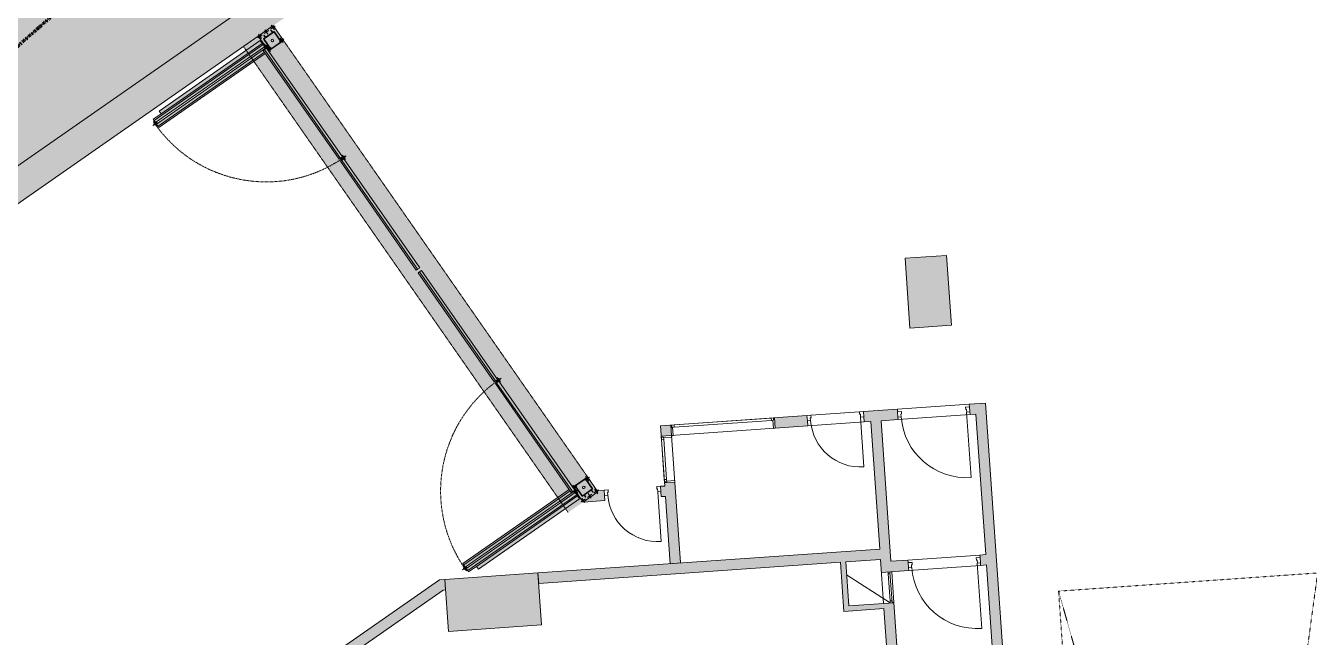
# Model space of a CAD drawing. Header units: millimetres. Extents: x 833941507 to 1669051331, y 817666127 to 1636299673.
# Drawn here: x 834433263 to 834457978, y 818107323 to 818119099 of the extents above; entities that cross this region are included whole.
import ezdxf

# ---------------------------------------------------------------- set-up
doc = ezdxf.new("R2010")
doc.units = ezdxf.units.MM
doc.header["$LTSCALE"] = 3
for name, pattern in [('3A35X-MAGP-P-MP-B02B$0$Dash', [6, 3, -3]), ('3A35X-MAGP-P-MP-B02B$0$Double dash', [24.5, 10, -3, 2, -3, 2, -4.5]), ('3A35X-MAGP-P-MP-B02B$0$Hidden', [2.25, 1, -1.25]), ('3A35X-MAGP-P-MP-B02B$0$Overhead', [1.8, 1.2, -0.6])]:
    doc.linetypes.add(name, pattern=pattern)
for name, color, linetype, lineweight in [('3A35X-MAGP-P-MP-B02B$0$A-010-M_LINE', 252, 'Continuous', 5), ('3A35X-MAGP-P-MP-B02B$0$A-200-M_WALL_EXT', 252, 'Continuous', 9), ('3A35X-MAGP-P-MP-B02B$0$A-200-M_WALL_INT', 252, 'Continuous', 9), ('3A35X-MAGP-P-MP-B02B$0$A-200-M_WALL_PAT', 252, 'Continuous', 9), ('3A35X-MAGP-P-MP-B02B$0$A-230-M_FLOOR', 252, 'Continuous', 18), ('3A35X-MAGP-P-MP-B02B$0$A-314-M_WINDO_GLASS', 252, 'Continuous', 9), ('3A35X-MAGP-P-MP-B02B$0$A-314-M_WINDOW', 252, 'Continuous', 5), ('3A35X-MAGP-P-MP-B02B$0$A-314-M_WINDOW_FRM', 252, 'Continuous', 9), ('3A35X-MAGP-P-MP-B02B$0$A-325-M_DOOR', 252, 'Continuous', 5), ('3A35X-MAGP-P-MP-B02B$0$C-910-M_SITE_BOUND', 252, '3A35X-MAGP-P-MP-B02B$0$Double dash', 70), ('3A35X-MAGP-P-MP-B02B$0$S-280-M_COLUMN', 252, 'Continuous', 9), ('3A35X-MAGP-P-MP-B02B$0$Z-060-M_DETAIL', 252, 'Continuous', 5), ('3A35X-MAGP-P-MP-B02B$0$Z-060-M_MH_LINE', 252, '3A35X-MAGP-P-MP-B02B$0$Hidden', 5), ('UAJ-23FLOR-h', 251, 'Continuous', 9)]:
    doc.layers.add(name, color=color, linetype=linetype, lineweight=lineweight)
doc.layers.add('UAJ-00XREF', color=7, linetype='Continuous')

# ---------------------------------------------------------------- blocks, each defined once
blk = doc.blocks.new('GBP-LTC-LB01')
at = {"layer": 'UAJ-23FLOR-h'}
h = blk.add_hatch(dxfattribs=at)
h.set_pattern_fill('EARTH,_O', color=256, scale=180, angle=45)
h.set_pattern_definition([(48.9989, (834576001.8, 818046085.3), (-112.727, 1612.5107), [1143, -1143]), (48.9989, (834575678.3, 818046366.6), (-112.727, 1612.5107), [1143, -1143]), (48.9989, (834575354.8, 818046647.8), (-112.727, 1612.5107), [1143, -1143]), (138.9989, (834575340.7, 818046849.3), (-1612.5107, -112.727), [1143, -1143]), (138.9989, (834575621.9, 818047172.8), (-1612.5107, -112.727), [1143, -1143]), (138.9989, (834575903.1, 818047496.3), (-1612.5107, -112.727), [1143, -1143])])
h.paths.add_polyline_path([(834572173, 818200349), (834310584, 818182062), (834331502, 817882832), (834364940, 817885169), (834473096, 818011284), (834480534, 818020120), (834485095, 818025710), (834491376, 818033619), (834497063, 818041013), (834493146, 818043679), (834512789, 818074029), (834518712, 818083675), (834526231, 818096325), (834534646, 818111073), (834545956, 818131981), (834557205, 818154199), (834564040, 818168497), (834570941, 818183576), (834578368, 818200696)])
h.paths.add_polyline_path([(834382131, 817956470), (834418269, 817958996), (834422062, 817963856), (834428403, 817964299), (834467239, 818010696), (834466445, 818021739), (834476098, 818035709), (834485267, 818048983), (834487015, 818051460), (834497268, 818067303), (834492893, 818129890), (834448057, 818126756), (834416897, 818105052), (834382061, 818080789), (834386167, 818022059), (834377588, 818021459)], flags=16)
edge = h.paths.add_edge_path(flags=16)
edge.add_line((834540292, 818142076), (834533466, 818141614))
edge.add_line((834533466, 818141614), (834523258, 818143863))
edge.add_line((834523258, 818143863), (834525897, 818155839))
edge.add_arc((834558382, 818267025), 115835, 237.2184, 253.71313, ccw=False)
edge.add_line((834495665, 818169638), (834498268, 818132357))
edge.add_line((834498268, 818132357), (834496346, 818130135))
edge.add_line((834496346, 818130135), (834492880, 818129893))
edge.add_line((834492880, 818129893), (834494230, 818110588))
edge.add_line((834494230, 818110588), (834496326, 818110708))
edge.add_line((834496326, 818110708), (834498420, 818080754))
edge.add_line((834498420, 818080754), (834498046, 818080727))
edge.add_line((834498046, 818080727), (834498255, 818077746))
edge.add_line((834498255, 818077746), (834503061, 818078082))
edge.add_line((834503061, 818078082), (834504980, 818081212))
edge.add_line((834504980, 818081212), (834509429, 818088471))
edge.add_line((834509429, 818088471), (834515217, 818097914))
edge.add_line((834515217, 818097914), (834526067, 818116416))
edge.add_line((834526067, 818116416), (834532489, 818127889))
edge.add_line((834532489, 818127889), (834534831, 818132146))
edge.add_line((834534831, 818132146), (834540292, 818142076))
h = blk.add_hatch(dxfattribs=at)
h.set_pattern_fill('EARTH,_O', color=256, scale=180, angle=45)
h.set_pattern_definition([(45.0000001, (-1082349.7, 54794.9), (-3e-06, 1616.4461018), [1143, -1143]), (45.0000001, (-1082652.8, 55098), (-3e-06, 1616.4461018), [1143, -1143]), (45.0000001, (-1082955.9, 55401.1), (-3e-06, 1616.4461018), [1143, -1143]), (135.0000001, (-1082955.9, 55603.1), (-1616.4461018, -3e-06), [1143, -1143]), (135.0000001, (-1082652.8, 55906.2), (-1616.4461018, -3e-06), [1143, -1143]), (135.0000001, (-1082349.7, 56209.3), (-1616.4461018, -3e-06), [1143, -1143])])
h.paths.add_polyline_path([(834669469, 818015499), (834651081, 818014214), (834651091, 818014066), (834669480, 818015352)], flags=16)
edge = h.paths.add_edge_path()
edge.add_arc((834611764, 818123015), 22001, 94.0007, 118.6887)
edge.add_line((834601202, 818142316), (834593918, 818141228))
edge.add_arc((834611768, 818123014), 25503, 93.9972, 134.4213, ccw=False)
edge.add_line((834609991, 818148455), (834618164, 818149026))
edge.add_line((834618164, 818149026), (834618408, 818145535))
edge.add_line((834618408, 818145535), (834616365, 818145392))
edge.add_line((834616365, 818145392), (834616609, 818141901))
edge.add_line((834616609, 818141901), (834611622, 818141552))
edge.add_line((834611622, 818141552), (834611378, 818145043))
edge.add_line((834611378, 818145043), (834610229, 818144963))
h.paths.add_polyline_path([(834673233, 818197366), (834607546, 818192774), (834599172, 818174435), (834588349, 818152375), (834578622, 818133891), (834568418, 818115665), (834556457, 818095618), (834546606, 818080042), (834532219, 818058624), (834523692, 818046596), (834515684, 818035708), (834508244, 818025930), (834500656, 818016266), (834489787, 818002934), (834483448, 817995421), (834478638, 817989842), (834458454, 817967379), (834441506, 817949096), (834383076, 817886437), (834482027, 817893355), (834551919, 817920009), (834634905, 817930637), (834634023, 817939309), (834633770, 817941796), (834633578, 817943687), (834508697, 817930984), (834507053, 817930191), (834506409, 817939427), (834507657, 817945567), (834503417, 818006767), (834503064, 818011763), (834514053, 818025792), (834520785, 818034889), (834526319, 818042437), (834532382, 818050706), (834536346, 818056473), (834542258, 818065226), (834550406, 818077287), (834561579, 818095002), (834574523, 818117080), (834587769, 818140310), (834609774, 818143595), (834610002, 818140336), (834634253, 818142031), (834636807, 818105492), (834642791, 818105914), (834646279, 818056033), (834640293, 818055614), (834643382, 818011425), (834641138, 818011268), (834645776, 817944928), (834639048, 817944244), (834640362, 817931328), (834651070, 817932707), (834650588, 817936476), (834685106, 817940897), (834685588, 817937128), (834691374, 817937869)])
blk = doc.blocks.new('3A35X-MAGP-P-MP-B02B')
at = {"layer": '3A35X-MAGP-P-MP-B02B$0$A-200-M_WALL_PAT'}
h = blk.add_hatch(color=256, dxfattribs=at)
h.paths.add_polyline_path([(67826, 195270), (78806, 201831), (78641, 202431), (67826, 195969), (67826, 195274)], flags=0)
h.paths.add_polyline_path([(48946, 183989), (67826, 195270), (67826, 195969), (48638, 184504), (48814, 184208)], flags=0)
h = blk.add_hatch(color=256, dxfattribs=at)
h.paths.add_polyline_path([(77750, 187042), (77854, 187042), (77854, 187242), (77226, 187241), (77226, 187042)], flags=0)
h.paths.add_polyline_path([(81044, 187042), (81100, 187042), (81100, 187242), (80987, 187241), (80987, 187042)], flags=0)
h.paths.add_polyline_path([(79464, 187042), (79599, 187042), (79599, 187242), (78942, 187241), (78942, 187042), (79446, 187042)], flags=0)
h.paths.add_polyline_path([(75226, 187042), (75226, 187242), (75026, 187242), (75026, 187042)], flags=0)
for points in [[(81100, 180756), (81300, 180756), (81300, 187242), (81100, 187241), (81100, 181036)], [(75026, 184582), (75226, 184582), (75226, 186142), (75026, 186142), (75026, 184837)], [(70675, 184381), (70675, 184581), (70573, 184581), (70239, 184381), (70654, 184381)], [(73400, 184381), (79070, 184381), (79070, 184581), (72475, 184581), (72475, 184381), (72768, 184381)], [(78300, 183531), (78400, 183533), (78400, 184381), (78300, 184381), (78300, 184348)], [(78300, 183431), (79070, 183431), (79070, 183531), (78300, 183531)]]:
    blk.add_hatch(color=256, dxfattribs=at).paths.add_polyline_path(points, flags=0)
h = blk.add_hatch(color=256, dxfattribs=at)
h.paths.add_polyline_path([(79070, 182256), (79270, 182256), (79270, 183531), (79070, 183531), (79070, 182456)], flags=0)
h.paths.add_polyline_path([(79270, 184131), (79270, 187042), (79070, 187042), (79070, 184131), (79150, 184131)], flags=0)
h = blk.add_hatch(color=256, dxfattribs=at)
h.paths.add_polyline_path([(74947, 185881), (75026, 185881), (75026, 186081), (74947, 186081), (74947, 185895)], flags=0)
h.paths.add_polyline_path([(73446, 185881), (73859, 185881), (73859, 186081), (73724, 186081), (73736, 186061), (73446, 185888)], flags=0)
h = blk.add_hatch(color=256, dxfattribs=at)
h.paths.add_polyline_path([(53799, 174325), (53827, 174342), (54006, 174656), (54353, 174656), (55026, 175059), (54924, 175230), (53696, 174497)], flags=0)
h.paths.add_polyline_path([(55713, 175469), (56644, 176025), (56542, 176197), (55610, 175641), (55668, 175544)], flags=0)
h.paths.add_polyline_path([(58126, 176911), (62807, 179708), (62704, 179879), (58023, 177082), (58093, 176966)], flags=0)
h.paths.add_polyline_path([(64352, 180631), (66700, 182034), (66598, 182206), (64249, 180802), (64320, 180685)], flags=0)
h.paths.add_polyline_path([(68182, 182919), (70628, 184381), (70239, 184381), (68079, 183091), (68149, 182974)], flags=0)
h = blk.add_hatch(color=256, dxfattribs=at)
h.paths.add_polyline_path([(79270, 184131), (79599, 184131), (79599, 184331), (79270, 184331), (79270, 184181)], flags=0)
h.paths.add_polyline_path([(80987, 184131), (81100, 184131), (81100, 184331), (80987, 184331), (80987, 184181)], flags=0)
at = {"layer": '3A35X-MAGP-P-MP-B02B$0$S-280-M_COLUMN', "lineweight": 5}
for points in [[(80174, 188781), (80750, 188781), (80750, 190131), (79950, 190131), (79950, 188781)], [(72216, 183581), (72475, 183581), (72475, 184581), (70675, 184581), (70675, 183581), (71214, 183581)]]:
    blk.add_hatch(color=256, dxfattribs=at).paths.add_polyline_path(points, flags=0)
at = {"layer": '3A35X-MAGP-P-MP-B02B$0$Z-060-M_DETAIL'}
h = blk.add_hatch(color=256, dxfattribs=at)
h.paths.add_polyline_path([(73137, 185703), (73436, 185881), (73314, 186080), (73306, 186083), (73299, 186091), (73295, 186102), (73295, 186116), (73291, 186123), (73275, 186113), (73280, 186105), (72997, 185937), (73015, 185906), (73298, 186075), (73372, 185951), (73089, 185782), (73132, 185710)], flags=0)
h.paths.add_polyline_path([(72956, 186005), (73186, 186143), (71912, 188275), (71937, 188291), (71932, 188299), (71973, 188321), (71979, 188320), (73256, 186182), (73555, 186363), (68306, 195149), (68005, 194970), (69281, 192835), (69281, 192823), (69242, 192800), (69235, 192808), (69212, 192794), (67938, 194926), (67708, 194789), (72955, 186007)], flags=0)
h.paths.add_polyline_path([(71889, 188314), (70578, 190508), (70647, 190549), (71958, 188355), (71958, 188343), (71919, 188320), (71914, 188329), (71899, 188320)], flags=0)
h.paths.add_polyline_path([(71984, 188322), (71972, 188325), (71964, 188333), (71961, 188344), (71965, 188356), (71974, 188364), (71984, 188367), (71995, 188364), (72004, 188354), (72006, 188344), (72003, 188333), (71994, 188324), (71988, 188322)], flags=0)
h.paths.add_polyline_path([(71984, 188330), (71991, 188332), (71997, 188338), (71998, 188344), (71995, 188352), (71990, 188357), (71984, 188358), (71976, 188355), (71971, 188350), (71970, 188344), (71973, 188336), (71978, 188331), (71980, 188331)], flags=0)
h.paths.add_polyline_path([(70546, 190561), (69235, 192755), (69260, 192771), (69255, 192779), (69296, 192801), (69304, 192797), (69470, 192518), (70615, 190602), (70572, 190577)], flags=0)
h.paths.add_polyline_path([(69307, 192802), (69295, 192806), (69288, 192813), (69284, 192824), (69288, 192837), (69295, 192844), (69306, 192847), (69318, 192844), (69326, 192837), (69329, 192825), (69326, 192813), (69319, 192806), (69311, 192803)], flags=0)
h.paths.add_polyline_path([(69307, 192811), (69314, 192813), (69320, 192820), (69320, 192827), (69317, 192834), (69312, 192838), (69304, 192838), (69299, 192837), (69294, 192830), (69293, 192822), (69296, 192816), (69302, 192812), (69304, 192811)], flags=0)
h.paths.add_polyline_path([(67667, 194858), (67949, 195027), (67954, 195019), (67970, 195029), (67961, 195040), (67953, 195042), (67944, 195052), (67942, 195062), (67942, 195075), (67826, 195270), (67527, 195091), (67574, 195012), (67857, 195181), (67931, 195057), (67649, 194888)], flags=0)
h = blk.add_hatch(color=256, dxfattribs=at)
h.paths.add_polyline_path([(68258, 195125), (68250, 195127), (68258, 195128)], flags=0)
h.paths.add_polyline_path([(68255, 195119), (68250, 195126), (68258, 195125), (68257, 195122)], flags=0)
h.paths.add_polyline_path([(68005, 194970), (68055, 195001), (68057, 195003), (68054, 195008), (68249, 195123), (68252, 195122), (68255, 195119), (68259, 195121), (68306, 195149), (68126, 195450), (67826, 195270), (67945, 195073), (67955, 195082), (67964, 195084), (67977, 195081), (67985, 195072), (67987, 195062), (67983, 195050), (67975, 195042), (67964, 195037), (68002, 194974)], flags=0)
h.paths.add_polyline_path([(68014, 194991), (68005, 194995), (68001, 195005), (68005, 195012), (68007, 195015), (68014, 195017), (68023, 195013), (68026, 195003), (68023, 194995), (68020, 194993)], flags=0)
h.paths.add_polyline_path([(68052, 195000), (68050, 195001), (68053, 195005), (68053, 195000)], flags=0)
h.paths.add_polyline_path([(68049, 195000), (68048, 195003), (68050, 195003), (68049, 195001)], flags=0)
h.paths.add_polyline_path([(68046, 195001), (68044, 195003), (68047, 195003)], flags=0)
h.paths.add_polyline_path([(68042, 195005), (67926, 195199), (67934, 195202), (68047, 195009), (68044, 195007)], flags=0)
h.paths.add_polyline_path([(68044, 195003), (68044, 195006), (68046, 195005), (68044, 195003)], flags=0)
h.paths.add_polyline_path([(67964, 195048), (67973, 195051), (67977, 195056), (67978, 195062), (67975, 195071), (67970, 195074), (67964, 195076), (67957, 195074), (67952, 195068), (67951, 195060), (67959, 195049), (67961, 195048)], flags=0)
h.paths.add_polyline_path([(68256, 195134), (68250, 195130), (68135, 195324), (68141, 195327), (68251, 195142)], flags=0)
h.paths.add_polyline_path([(68258, 195131), (68253, 195131), (68257, 195133)], flags=0)
h.paths.add_polyline_path([(68250, 195128), (68258, 195129), (68257, 195128)], flags=0)
h.paths.add_polyline_path([(68098, 195142), (68085, 195142), (68074, 195149), (68069, 195154), (68067, 195170), (68070, 195179), (68074, 195184), (68085, 195191), (68098, 195191), (68109, 195184), (68113, 195179), (68116, 195167), (68113, 195154), (68109, 195149), (68102, 195145)], flags=0)
h.paths.add_polyline_path([(68268, 195145), (68259, 195154), (68259, 195161), (68268, 195170), (68275, 195170), (68284, 195161), (68284, 195154), (68275, 195145)], flags=0)
h.paths.add_polyline_path([(67925, 195202), (67926, 195208), (67930, 195205), (67926, 195203)], flags=0)
h.paths.add_polyline_path([(67926, 195199), (67926, 195203), (67930, 195202)], flags=0)
h.paths.add_polyline_path([(67932, 195207), (67925, 195209), (67928, 195210), (67932, 195207)], flags=0)
h.paths.add_polyline_path([(67933, 195208), (67926, 195212), (67928, 195214), (67932, 195208)], flags=0)
h.paths.add_polyline_path([(67933, 195208), (67928, 195214), (67931, 195214), (67933, 195209)], flags=0)
h.paths.add_polyline_path([(68124, 195332), (68127, 195332), (68127, 195328)], flags=0)
h.paths.add_polyline_path([(67934, 195209), (67931, 195217), (67959, 195234), (67934, 195277), (67940, 195280), (67966, 195237), (68102, 195318), (68076, 195361), (68083, 195365), (68108, 195323), (68124, 195332), (68128, 195325), (67943, 195214)], flags=0)
h.paths.add_polyline_path([(67863, 195249), (67856, 195249), (67849, 195256), (67847, 195258), (67849, 195268), (67856, 195274), (67863, 195274), (67871, 195267), (67872, 195265), (67871, 195255)], flags=0)
h.paths.add_polyline_path([(68130, 195334), (68128, 195330), (68129, 195333)], flags=0)
h.paths.add_polyline_path([(68133, 195333), (68131, 195327), (68132, 195333)], flags=0)
h.paths.add_polyline_path([(68139, 195330), (68132, 195327), (68133, 195333), (68136, 195332)], flags=0)
h.paths.add_polyline_path([(68133, 195324), (68139, 195330), (68139, 195327), (68134, 195325)], flags=0)
h.paths.add_polyline_path([(67989, 195325), (67979, 195329), (67976, 195338), (67979, 195347), (67982, 195350), (67989, 195351), (67998, 195347), (68002, 195338), (67998, 195330), (67995, 195327)], flags=0)
h.paths.add_polyline_path([(68121, 195403), (68114, 195403), (68106, 195410), (68105, 195412), (68106, 195422), (68114, 195428), (68121, 195428), (68129, 195421), (68130, 195419), (68129, 195409)], flags=0)
h = blk.add_hatch(color=256, dxfattribs=at)
h.paths.add_polyline_path([(68014, 194991), (68020, 194993), (68025, 194997), (68027, 195004), (68020, 195015), (68014, 195017), (68005, 195012), (68002, 195010), (68001, 195003), (68007, 194993)], flags=0)
h.paths.add_polyline_path([(68046, 195001), (68050, 195008), (68044, 195003)], flags=0)
h.paths.add_polyline_path([(68049, 195000), (68048, 195003), (68046, 195001)], flags=0)
h.paths.add_polyline_path([(68052, 195000), (68055, 195000), (68051, 195005), (68051, 195000), (68052, 195000)], flags=0)
h.paths.add_polyline_path([(68255, 195119), (68257, 195125), (68250, 195126), (68252, 195123)], flags=0)
h.paths.add_polyline_path([(68252, 195117), (68255, 195119), (68251, 195119), (68252, 195117)], flags=0)
h.paths.add_polyline_path([(68055, 195000), (68061, 195003), (68251, 195119), (68248, 195124), (68055, 195008), (68055, 195003)], flags=0)
h.paths.add_polyline_path([(68042, 195005), (68049, 195010), (67931, 195203), (67926, 195199), (68036, 195015)], flags=0)
h.paths.add_polyline_path([(68044, 195003), (68044, 195006), (68042, 195005), (68044, 195003)], flags=0)
h.paths.add_polyline_path([(67964, 195039), (67976, 195042), (67984, 195051), (67987, 195062), (67983, 195074), (67975, 195082), (67964, 195084), (67952, 195081), (67945, 195073), (67942, 195062), (67945, 195051), (67955, 195042), (67963, 195039)], flags=0)
h.paths.add_polyline_path([(67964, 195048), (67957, 195050), (67952, 195055), (67950, 195062), (67952, 195069), (67957, 195074), (67964, 195076), (67971, 195074), (67977, 195069), (67978, 195062), (67975, 195053), (67970, 195049), (67968, 195048)], flags=0)
h.paths.add_polyline_path([(68258, 195131), (68256, 195134), (68250, 195129), (68257, 195131)], flags=0)
h.paths.add_polyline_path([(68258, 195128), (68257, 195130), (68250, 195128), (68258, 195128)], flags=0)
h.paths.add_polyline_path([(68258, 195125), (68257, 195127), (68255, 195125), (68257, 195125)], flags=0)
h.paths.add_polyline_path([(67925, 195209), (67926, 195203), (67931, 195206), (67926, 195208)], flags=0)
h.paths.add_polyline_path([(67926, 195211), (67926, 195208), (67930, 195209), (67926, 195211)], flags=0)
h.paths.add_polyline_path([(67928, 195214), (67926, 195211), (67930, 195211)], flags=0)
h.paths.add_polyline_path([(67930, 195216), (67928, 195214), (67931, 195214)], flags=0)
h.paths.add_polyline_path([(68124, 195332), (67931, 195214), (67934, 195209), (68128, 195326), (68127, 195327)], flags=0)
h.paths.add_polyline_path([(68127, 195333), (68124, 195332), (68129, 195327)], flags=0)
h.paths.add_polyline_path([(68130, 195334), (68127, 195333), (68130, 195327)], flags=0)
h.paths.add_polyline_path([(68133, 195333), (68130, 195333), (68132, 195327)], flags=0)
h.paths.add_polyline_path([(68139, 195330), (68133, 195333), (68135, 195327), (68136, 195328)], flags=0)
h.paths.add_polyline_path([(68141, 195328), (68139, 195330), (68139, 195327), (68139, 195327)], flags=0)
h.paths.add_polyline_path([(68250, 195130), (68256, 195134), (68139, 195327), (68134, 195324), (68248, 195132)], flags=0)
h.paths.add_polyline_path([(68085, 195142), (68098, 195142), (68109, 195149), (68113, 195154), (68115, 195170), (68113, 195179), (68109, 195184), (68098, 195191), (68085, 195191), (68074, 195184), (68070, 195179), (68066, 195167), (68070, 195154), (68074, 195149), (68080, 195145)], flags=0)
h.paths.add_polyline_path([(68268, 195145), (68275, 195145), (68284, 195154), (68284, 195161), (68275, 195170), (68268, 195170), (68259, 195161), (68259, 195154)], flags=0)
h.paths.add_polyline_path([(67926, 195199), (67931, 195204), (67925, 195202)], flags=0)
h.paths.add_polyline_path([(67863, 195249), (67871, 195255), (67871, 195268), (67869, 195271), (67863, 195274), (67856, 195274), (67849, 195268), (67847, 195258), (67851, 195252), (67856, 195249)], flags=0)
h.paths.add_polyline_path([(67989, 195325), (67995, 195327), (68000, 195332), (68002, 195338), (67995, 195350), (67989, 195351), (67979, 195347), (67977, 195345), (67976, 195338), (67982, 195327)], flags=0)
h.paths.add_polyline_path([(68121, 195403), (68129, 195409), (68128, 195422), (68127, 195424), (68121, 195428), (68114, 195428), (68106, 195422), (68105, 195412), (68108, 195406), (68114, 195403)], flags=0)
h = blk.add_hatch(color=256, dxfattribs=at)
h.paths.add_polyline_path([(67959, 195233), (67966, 195237), (67940, 195280), (67934, 195275), (67959, 195234)], flags=0)
h.paths.add_polyline_path([(68102, 195318), (68108, 195323), (68083, 195365), (68076, 195361), (68097, 195325)], flags=0)
for points in [[(65712, 193789), (67906, 195100), (67890, 195125), (65696, 193815), (65711, 193790)], [(65737, 193746), (67931, 195057), (67906, 195100), (65712, 193789), (65737, 193746)], [(65781, 193673), (67922, 194952), (67901, 194988), (67954, 195019), (67949, 195027), (65755, 193716), (65766, 193698)], [(65855, 193909), (67890, 195126), (67857, 195181), (65822, 193964), (65854, 193909)], [(69212, 192794), (69237, 192810), (67926, 195002), (67901, 194988), (69203, 192809)], [(69238, 192809), (69281, 192835), (67970, 195029), (67927, 195003), (69237, 192810)], [(65796, 193647), (67938, 194926), (67922, 194952), (65781, 193672), (65784, 193667)], [(65734, 193744), (65737, 193746), (65710, 193789), (65703, 193784), (65727, 193746), (65733, 193744)], [(65773, 193667), (65781, 193673), (65755, 193716), (65751, 193713), (65750, 193706), (65770, 193672)], [(69242, 192800), (69281, 192824), (69283, 192831), (69281, 192835), (69238, 192808)], [(69260, 192770), (69304, 192797), (69302, 192800), (69291, 192800), (69255, 192779), (69260, 192771)], [(70572, 190577), (70615, 190602), (69304, 192796), (69261, 192770), (69954, 191611)], [(70546, 190561), (70572, 190577), (69260, 192770), (69235, 192755), (70537, 190577)], [(71889, 188314), (71914, 188331), (70604, 190523), (70578, 190508), (71885, 188320)], [(71915, 188329), (71958, 188355), (70647, 190549), (70604, 190523), (71914, 188331)], [(71919, 188320), (71958, 188344), (71960, 188352), (71958, 188355), (71915, 188328)], [(73223, 186082), (73248, 186097), (71937, 188290), (71912, 188275), (73214, 186097)], [(71937, 188290), (71980, 188317), (71978, 188320), (71968, 188321), (71932, 188299), (71937, 188291)], [(73248, 186097), (73292, 186123), (71980, 188316), (71938, 188290), (73227, 186133)], [(71060, 184837), (73201, 186117), (73186, 186143), (71045, 184863), (71060, 184838)], [(71086, 184794), (73280, 186105), (73275, 186113), (73223, 186082), (73201, 186117), (71060, 184837), (71086, 184794)], [(71130, 184721), (73324, 186032), (73298, 186075), (71104, 184764), (71115, 184746)], [(71145, 184696), (73339, 186007), (73324, 186032), (71130, 184721), (71133, 184715)], [(71336, 184735), (73372, 185951), (73339, 186007), (71303, 184790)], [(71083, 184792), (71086, 184794), (71059, 184837), (71051, 184833), (71076, 184794), (71081, 184792)], [(71121, 184715), (71130, 184721), (71103, 184764), (71100, 184761), (71098, 184754), (71118, 184721)]]:
    blk.add_hatch(color=256, dxfattribs=at).paths.add_polyline_path(points, flags=0)
h = blk.add_hatch(color=256, dxfattribs=at)
h.paths.add_polyline_path([(65727, 193697), (65738, 193700), (65747, 193709), (65749, 193719), (65746, 193731), (65738, 193739), (65727, 193742), (65715, 193738), (65707, 193729), (65704, 193719), (65707, 193708), (65717, 193699), (65723, 193697)], flags=0)
h.paths.add_polyline_path([(65727, 193705), (65720, 193707), (65715, 193712), (65713, 193719), (65715, 193726), (65721, 193732), (65727, 193733), (65734, 193731), (65739, 193725), (65741, 193719), (65738, 193711), (65733, 193707), (65731, 193706)], flags=0)
h = blk.add_hatch(color=256, dxfattribs=at)
h.paths.add_polyline_path([(69307, 192802), (69319, 192806), (69327, 192814), (69329, 192825), (69325, 192837), (69317, 192845), (69306, 192847), (69294, 192843), (69287, 192835), (69284, 192824), (69288, 192813), (69296, 192805), (69307, 192802)], flags=0)
h.paths.add_polyline_path([(69307, 192811), (69300, 192812), (69295, 192817), (69293, 192824), (69295, 192832), (69299, 192837), (69306, 192839), (69314, 192837), (69319, 192831), (69321, 192825), (69319, 192817), (69313, 192812), (69311, 192811)], flags=0)
h = blk.add_hatch(color=256, dxfattribs=at)
h.paths.add_polyline_path([(71984, 188322), (71995, 188325), (72004, 188334), (72006, 188344), (72003, 188356), (71995, 188364), (71984, 188367), (71972, 188363), (71964, 188354), (71961, 188344), (71964, 188333), (71974, 188324), (71981, 188322)], flags=0)
h.paths.add_polyline_path([(71984, 188330), (71977, 188332), (71972, 188337), (71970, 188344), (71972, 188351), (71978, 188357), (71984, 188358), (71991, 188356), (71997, 188350), (71998, 188344), (71995, 188336), (71990, 188331), (71988, 188331)], flags=0)
h = blk.add_hatch(color=256, dxfattribs=at)
h.paths.add_polyline_path([(73303, 186203), (73307, 186201), (73303, 186202)], flags=0)
h.paths.add_polyline_path([(73304, 186206), (73311, 186204), (73304, 186205)], flags=0)
h.paths.add_polyline_path([(73307, 186211), (73311, 186205), (73304, 186206), (73305, 186209)], flags=0)
h.paths.add_polyline_path([(73436, 185881), (73736, 186061), (73556, 186361), (73506, 186329), (73506, 186326), (73507, 186322), (73312, 186208), (73309, 186209), (73307, 186211), (73303, 186210), (73256, 186182), (73299, 186113), (73308, 186122), (73318, 186125), (73330, 186121), (73338, 186112), (73340, 186102), (73337, 186091), (73328, 186082), (73318, 186078), (73433, 185886)], flags=0)
h.paths.add_polyline_path([(73448, 185903), (73441, 185903), (73433, 185910), (73432, 185912), (73433, 185922), (73441, 185928), (73448, 185928), (73455, 185921), (73457, 185919), (73454, 185908)], flags=0)
h.paths.add_polyline_path([(73492, 185973), (73466, 186016), (73437, 185999), (73435, 186006), (73628, 186120), (73631, 186115), (73616, 186105), (73641, 186062), (73635, 186058), (73609, 186101), (73473, 186020), (73499, 185977)], flags=0)
h.paths.add_polyline_path([(73573, 185979), (73564, 185983), (73560, 185992), (73564, 186001), (73566, 186004), (73573, 186005), (73582, 186002), (73586, 185992), (73582, 185984), (73579, 185981)], flags=0)
h.paths.add_polyline_path([(73435, 185998), (73435, 186002), (73437, 185999)], flags=0)
h.paths.add_polyline_path([(73431, 185997), (73433, 186000), (73433, 185997), (73432, 185997)], flags=0)
h.paths.add_polyline_path([(73431, 185997), (73429, 185999), (73430, 186005), (73431, 185997)], flags=0)
h.paths.add_polyline_path([(73428, 185997), (73423, 186001), (73429, 186005), (73428, 185999)], flags=0)
h.paths.add_polyline_path([(73421, 186003), (73305, 186197), (73312, 186201), (73426, 186006), (73423, 186004)], flags=0)
h.paths.add_polyline_path([(73423, 186001), (73423, 186004), (73425, 186003)], flags=0)
h.paths.add_polyline_path([(73698, 186057), (73690, 186064), (73689, 186066), (73690, 186076), (73698, 186082), (73706, 186081), (73713, 186075), (73714, 186073), (73713, 186063), (73705, 186057)], flags=0)
h.paths.add_polyline_path([(73318, 186088), (73325, 186090), (73331, 186096), (73332, 186102), (73329, 186110), (73324, 186115), (73318, 186116), (73311, 186114), (73305, 186107), (73304, 186100), (73312, 186090), (73314, 186089)], flags=0)
h.paths.add_polyline_path([(73637, 186128), (73632, 186128), (73636, 186131)], flags=0)
h.paths.add_polyline_path([(73637, 186122), (73632, 186126), (73637, 186128), (73637, 186125)], flags=0)
h.paths.add_polyline_path([(73636, 186119), (73633, 186123), (73637, 186122)], flags=0)
h.paths.add_polyline_path([(73634, 186117), (73634, 186120), (73636, 186119)], flags=0)
h.paths.add_polyline_path([(73631, 186115), (73631, 186119), (73634, 186117)], flags=0)
h.paths.add_polyline_path([(73512, 186331), (73508, 186325), (73508, 186331), (73510, 186331)], flags=0)
h.paths.add_polyline_path([(73515, 186330), (73511, 186327), (73513, 186330)], flags=0)
h.paths.add_polyline_path([(73518, 186328), (73514, 186328), (73515, 186330)], flags=0)
h.paths.add_polyline_path([(73520, 186325), (73515, 186325), (73518, 186328)], flags=0)
h.paths.add_polyline_path([(73629, 186127), (73514, 186322), (73521, 186324), (73636, 186131), (73629, 186127)], flags=0)
h.paths.add_polyline_path([(73464, 186140), (73453, 186146), (73449, 186152), (73445, 186164), (73449, 186177), (73454, 186183), (73464, 186188), (73477, 186188), (73488, 186182), (73492, 186177), (73495, 186164), (73492, 186152), (73488, 186146), (73477, 186140)], flags=0)
h.paths.add_polyline_path([(73290, 186160), (73281, 186164), (73277, 186173), (73281, 186182), (73284, 186184), (73292, 186186), (73299, 186182), (73303, 186173), (73299, 186164), (73297, 186162), (73292, 186160)], flags=0)
h.paths.add_polyline_path([(73305, 186197), (73305, 186200), (73309, 186200)], flags=0)
h.paths.add_polyline_path([(73551, 186314), (73544, 186314), (73535, 186325), (73535, 186330), (73544, 186339), (73551, 186339), (73560, 186330), (73560, 186324), (73558, 186321)], flags=0)
h = blk.add_hatch(color=256, dxfattribs=at)
h.paths.add_polyline_path([(73448, 185903), (73455, 185909), (73455, 185922), (73453, 185925), (73446, 185928), (73441, 185928), (73433, 185922), (73432, 185912), (73435, 185906), (73441, 185903), (73446, 185903)], flags=0)
h.paths.add_polyline_path([(73573, 185979), (73579, 185981), (73584, 185986), (73586, 185992), (73579, 186004), (73573, 186005), (73564, 186001), (73562, 185999), (73560, 185992), (73566, 185981)], flags=0)
h.paths.add_polyline_path([(73431, 185997), (73435, 185998), (73431, 186005), (73431, 185997)], flags=0)
h.paths.add_polyline_path([(73428, 185997), (73429, 186006), (73423, 186001), (73425, 185999)], flags=0)
h.paths.add_polyline_path([(73431, 185997), (73429, 186001), (73429, 185997), (73431, 185997)], flags=0)
h.paths.add_polyline_path([(73435, 185998), (73437, 185999), (73433, 186003)], flags=0)
h.paths.add_polyline_path([(73437, 185999), (73630, 186117), (73627, 186122), (73434, 186005), (73435, 186004)], flags=0)
h.paths.add_polyline_path([(73303, 186203), (73311, 186204), (73304, 186206)], flags=0)
h.paths.add_polyline_path([(73304, 186200), (73311, 186203), (73303, 186203)], flags=0)
h.paths.add_polyline_path([(73305, 186197), (73311, 186202), (73304, 186200)], flags=0)
h.paths.add_polyline_path([(73421, 186003), (73428, 186007), (73311, 186201), (73305, 186197), (73419, 186006)], flags=0)
h.paths.add_polyline_path([(73423, 186001), (73423, 186004), (73421, 186003)], flags=0)
h.paths.add_polyline_path([(73698, 186057), (73705, 186057), (73713, 186063), (73712, 186076), (73711, 186079), (73705, 186082), (73697, 186081), (73690, 186076), (73689, 186066), (73692, 186060)], flags=0)
h.paths.add_polyline_path([(73318, 186080), (73329, 186083), (73338, 186092), (73340, 186102), (73337, 186113), (73329, 186122), (73318, 186125), (73306, 186121), (73299, 186113), (73295, 186102), (73299, 186091), (73308, 186082), (73317, 186080)], flags=0)
h.paths.add_polyline_path([(73318, 186088), (73310, 186090), (73306, 186095), (73304, 186102), (73307, 186110), (73312, 186115), (73318, 186116), (73325, 186114), (73330, 186109), (73332, 186102), (73329, 186094), (73324, 186090), (73322, 186089)], flags=0)
h.paths.add_polyline_path([(73634, 186117), (73636, 186119), (73631, 186120)], flags=0)
h.paths.add_polyline_path([(73631, 186115), (73634, 186117), (73631, 186117)], flags=0)
h.paths.add_polyline_path([(73636, 186119), (73636, 186122), (73631, 186122)], flags=0)
h.paths.add_polyline_path([(73637, 186128), (73636, 186131), (73631, 186127), (73636, 186128)], flags=0)
h.paths.add_polyline_path([(73637, 186122), (73636, 186128), (73632, 186124), (73636, 186123)], flags=0)
h.paths.add_polyline_path([(73506, 186331), (73503, 186329), (73508, 186324), (73506, 186330)], flags=0)
h.paths.add_polyline_path([(73512, 186331), (73506, 186330), (73509, 186324), (73512, 186330)], flags=0)
h.paths.add_polyline_path([(73515, 186330), (73512, 186330), (73512, 186326)], flags=0)
h.paths.add_polyline_path([(73518, 186328), (73515, 186330), (73515, 186326)], flags=0)
h.paths.add_polyline_path([(73520, 186325), (73518, 186328), (73518, 186324)], flags=0)
h.paths.add_polyline_path([(73629, 186127), (73636, 186131), (73518, 186324), (73513, 186321), (73628, 186128)], flags=0)
h.paths.add_polyline_path([(73464, 186140), (73477, 186140), (73488, 186146), (73492, 186152), (73495, 186164), (73492, 186177), (73488, 186182), (73477, 186188), (73464, 186188), (73453, 186182), (73449, 186177), (73446, 186161), (73449, 186152), (73454, 186145)], flags=0)
h.paths.add_polyline_path([(73290, 186160), (73299, 186164), (73302, 186166), (73303, 186173), (73297, 186184), (73290, 186186), (73281, 186182), (73279, 186179), (73277, 186173), (73284, 186162)], flags=0)
h.paths.add_polyline_path([(73312, 186205), (73307, 186211), (73305, 186206), (73311, 186205)], flags=0)
h.paths.add_polyline_path([(73312, 186206), (73313, 186207), (73507, 186324), (73503, 186329), (73307, 186211), (73312, 186206)], flags=0)
h.paths.add_polyline_path([(73551, 186314), (73560, 186324), (73560, 186330), (73551, 186339), (73544, 186339), (73535, 186330), (73535, 186324), (73544, 186314)], flags=0)
h = blk.add_hatch(color=256, dxfattribs=at)
h.paths.add_polyline_path([(73492, 185973), (73499, 185977), (73473, 186020), (73466, 186016), (73490, 185977)], flags=0)
h.paths.add_polyline_path([(73635, 186058), (73641, 186062), (73616, 186105), (73609, 186101), (73631, 186064)], flags=0)
h = blk.add_hatch(color=256, dxfattribs=at)
h.paths.add_polyline_path([(71076, 184745), (71087, 184748), (71096, 184758), (71098, 184768), (71094, 184780), (71087, 184787), (71076, 184790), (71064, 184787), (71056, 184778), (71053, 184768), (71056, 184756), (71066, 184748), (71072, 184746)], flags=0)
h.paths.add_polyline_path([(71076, 184754), (71069, 184756), (71064, 184761), (71062, 184768), (71064, 184775), (71070, 184780), (71076, 184782), (71083, 184780), (71088, 184774), (71090, 184768), (71087, 184760), (71081, 184755), (71079, 184754)], flags=0)
at = {"layer": '3A35X-MAGP-P-MP-B02B$0$A-010-M_LINE'}
for p, q in [((67905, 195289), (67815, 195235)), ((68126, 195450), (67826, 195270)), ((67826, 195270), (67944, 195071)), ((67833, 195307), (67887, 195217)), ((67940, 195280), (67933, 195276)), ((67933, 195276), (67959, 195233)), ((67934, 195209), (68128, 195325)), ((67966, 195237), (67940, 195280)), ((68034, 195365), (67944, 195312)), ((67961, 195384), (68015, 195294)), ((68102, 195318), (67966, 195237)), ((68163, 195442), (68073, 195389)), ((68083, 195365), (68076, 195361)), ((68076, 195361), (68102, 195318)), ((68108, 195323), (68083, 195365)), ((68090, 195461), (68144, 195371)), ((68102, 195318), (68108, 195323)), ((68124, 195332), (68108, 195323)), ((68306, 195149), (68126, 195450)), ((68134, 195324), (68250, 195130)), ((68256, 195134), (68141, 195328)), ((65712, 193789), (67906, 195100)), ((65737, 193746), (67931, 195057)), ((67949, 195027), (65755, 193716)), ((67857, 195181), (65822, 193964)), ((65855, 193909), (67890, 195125)), ((67890, 195125), (67857, 195181)), ((67906, 195100), (67890, 195125)), ((67927, 195003), (67901, 194988)), ((67931, 195057), (67906, 195100)), ((68010, 195089), (67920, 195035)), ((67926, 195199), (68042, 195005)), ((67970, 195029), (67927, 195003)), ((69238, 192809), (67927, 195003)), ((67959, 195233), (67930, 195216)), ((68049, 195010), (67933, 195204)), ((67937, 195107), (67991, 195017)), ((67954, 195019), (67949, 195027)), ((67951, 195061), (67957, 195050)), ((67959, 195233), (67966, 195237)), ((67963, 195039), (67970, 195029)), ((69281, 192835), (67970, 195029)), ((67987, 195049), (68040, 194959)), ((68059, 195031), (67992, 194991)), ((68005, 194970), (68058, 195001)), ((68248, 195124), (68054, 195008)), ((68058, 195001), (68252, 195117)), ((68317, 195185), (68227, 195131)), ((68244, 195203), (68298, 195113)), ((68252, 195117), (68306, 195149)), ((67922, 194952), (65781, 193673)), ((65796, 193647), (67938, 194926)), ((67901, 194988), (69212, 192794)), ((65854, 193909), (65696, 193815)), ((65696, 193815), (65711, 193790)), ((65700, 193765), (65754, 193675)), ((65711, 193790), (65703, 193784)), ((65703, 193784), (65726, 193746)), ((65737, 193746), (65711, 193790)), ((65822, 193964), (65855, 193909)), ((65681, 193692), (65772, 193746)), ((65726, 193746), (65734, 193744)), ((65734, 193744), (65737, 193746)), ((65752, 193714), (65750, 193706)), ((65750, 193706), (65773, 193667)), ((65755, 193716), (65752, 193714)), ((65781, 193672), (65755, 193716)), ((65773, 193667), (65781, 193672)), ((65781, 193672), (65796, 193647)), ((69212, 192794), (69237, 192809)), ((69281, 192835), (69237, 192809)), ((69237, 192809), (69242, 192800)), ((69242, 192800), (69281, 192823)), ((69294, 192802), (69255, 192779)), ((69255, 192779), (69260, 192770)), ((69260, 192770), (69304, 192796)), ((69261, 192797), (69352, 192851)), ((69280, 192870), (69334, 192780)), ((69283, 192831), (69281, 192835)), ((69281, 192823), (69283, 192831)), ((69302, 192800), (69294, 192802)), ((69304, 192796), (69302, 192800)), ((70615, 190602), (69304, 192796)), ((69260, 192770), (69235, 192755)), ((69235, 192755), (70546, 190561)), ((70572, 190577), (69261, 192771)), ((70546, 190561), (70572, 190577)), ((70572, 190577), (70615, 190602)), ((70604, 190523), (70578, 190508)), ((70578, 190508), (71889, 188314)), ((70647, 190549), (70604, 190523)), ((71915, 188329), (70604, 190523)), ((71958, 188355), (70647, 190549)), ((71889, 188314), (71914, 188329)), ((71958, 188355), (71914, 188329)), ((71914, 188329), (71919, 188320)), ((71919, 188320), (71958, 188343)), ((71938, 188317), (72028, 188371)), ((72011, 188299), (71957, 188389)), ((71960, 188352), (71958, 188355)), ((71958, 188343), (71960, 188352)), ((71937, 188290), (71912, 188275)), ((71912, 188275), (73223, 186082)), ((71970, 188322), (71932, 188299)), ((71932, 188299), (71937, 188290)), ((71937, 188290), (71981, 188316)), ((73248, 186097), (71938, 188291)), ((71979, 188320), (71970, 188322)), ((71981, 188316), (71979, 188320)), ((73292, 186123), (71981, 188316)), ((73556, 186361), (73503, 186329)), ((73593, 186354), (73503, 186300)), ((73575, 186281), (73521, 186371)), ((73736, 186061), (73556, 186361)), ((73186, 186143), (71045, 184863)), ((71060, 184837), (73201, 186117)), ((71086, 184794), (73280, 186105)), ((73248, 186097), (73292, 186123)), ((73309, 186213), (73256, 186182)), ((73317, 186127), (73264, 186218)), ((73336, 186200), (73269, 186160)), ((73363, 186129), (73273, 186076)), ((73280, 186105), (73275, 186113)), ((73345, 186057), (73291, 186147)), ((73291, 186123), (73298, 186112)), ((73305, 186197), (73421, 186003)), ((73503, 186329), (73309, 186213)), ((73428, 186007), (73312, 186201)), ((73313, 186207), (73507, 186322)), ((73627, 186122), (73433, 186006)), ((73513, 186321), (73629, 186127)), ((73636, 186131), (73520, 186325)), ((73616, 186105), (73609, 186101)), ((73616, 186105), (73631, 186115)), ((73641, 186062), (73616, 186105)), ((73729, 186024), (73675, 186114)), ((73298, 186075), (71104, 184764)), ((73324, 186032), (71130, 184721)), ((73339, 186007), (71303, 184791)), ((71336, 184735), (73372, 185951)), ((73223, 186082), (73248, 186097)), ((73324, 186032), (73298, 186075)), ((73304, 186101), (73310, 186090)), ((73317, 186080), (73436, 185881)), ((73339, 186007), (73324, 186032)), ((73372, 185951), (73339, 186007)), ((73490, 185943), (73399, 185889)), ((73471, 185870), (73417, 185960)), ((73436, 185881), (73736, 186061)), ((73437, 185999), (73466, 186016)), ((73473, 186020), (73466, 186016)), ((73466, 186016), (73492, 185973)), ((73473, 186020), (73609, 186101)), ((73499, 185977), (73473, 186020)), ((73492, 185973), (73499, 185977)), ((73618, 186020), (73528, 185966)), ((73600, 185947), (73546, 186037)), ((73609, 186101), (73635, 186058)), ((73635, 186058), (73641, 186062)), ((73747, 186097), (73657, 186043)), ((71030, 184741), (71120, 184794)), ((71045, 184863), (71060, 184838)), ((71103, 184722), (71049, 184812)), ((71060, 184838), (71051, 184833)), ((71051, 184833), (71074, 184794)), ((71086, 184794), (71060, 184838)), ((71074, 184794), (71083, 184792)), ((71083, 184792), (71086, 184794)), ((71100, 184762), (71098, 184754)), ((71098, 184754), (71121, 184715)), ((71104, 184764), (71100, 184762)), ((71130, 184721), (71104, 184764)), ((71121, 184715), (71130, 184721)), ((71130, 184721), (71145, 184696)), ((71145, 184696), (71303, 184790)), ((71303, 184791), (71336, 184735))]:
    blk.add_line(p, q, dxfattribs=at)
at = {"layer": '3A35X-MAGP-P-MP-B02B$0$A-010-M_LINE', "linetype": '3A35X-MAGP-P-MP-B02B$0$Overhead'}
for p, q in [((67527, 195091), (73137, 185703)), ((73556, 186361), (68306, 195149))]:
    blk.add_line(p, q, dxfattribs=at)
at = {"layer": '3A35X-MAGP-P-MP-B02B$0$A-010-M_LINE'}
for centre, radius, start, end in [((67860, 195261), 13, 0, 180), ((67860, 195261), 13, 180, 0), ((67989, 195338), 13, 0, 180), ((67989, 195338), 13, 180, 0), ((68117, 195415), 13, 0, 180), ((68117, 195415), 13, 180, 0), ((68130, 195322), 12, 30.8542, 120.8542), ((68130, 195322), 4, 30.8542, 120.8542), ((67936, 195206), 12, 120.8542, 210.8542), ((67936, 195206), 4, 120.8542, 210.8542), ((67964, 195062), 22.5, 0, 180), ((67964, 195062), 22.5, 180, 0), ((67964, 195062), 14, 0, 180), ((67964, 195062), 14, 180, 0), ((68014, 195004), 13, 0, 180), ((68014, 195004), 13, 180, 0), ((68052, 195012), 12, 210.8542, 300.8542), ((68052, 195012), 4, 210.8542, 300.8542), ((68091, 195167), 25, 0, 180), ((68091, 195167), 25, 180, 0), ((68246, 195128), 4, 300.8542, 30.8542), ((68246, 195128), 12, 300.8542, 30.8542), ((68271, 195158), 13, 0, 180), ((68271, 195158), 13, 180, 0), ((65727, 193719), 22.5, 0, 180), ((65727, 193719), 22.5, 180, 0), ((65727, 193719), 14, 0, 180), ((65727, 193719), 14, 180, 0), ((69307, 192825), 22.5, 61.718, 241.718), ((69307, 192825), 14, 61.718, 241.718), ((69307, 192825), 22.5, 241.718, 61.718), ((69307, 192825), 14, 241.718, 61.718), ((71984, 188344), 22.5, 90, 270), ((71984, 188344), 14, 90, 270), ((71984, 188344), 22.5, 270, 90), ((71984, 188344), 14, 270, 90), ((73290, 186173), 13, 0, 180), ((73290, 186173), 13, 180, 0), ((73318, 186102), 22.5, 0, 180), ((73315, 186203), 12, 120.8637, 210.8637), ((73318, 186102), 14, 0, 180), ((73315, 186203), 4, 120.8637, 210.8637), ((73470, 186164), 25, 0, 180), ((73470, 186164), 25, 180, 0), ((73509, 186319), 12, 30.8637, 120.8637), ((73509, 186319), 4, 30.8637, 120.8637), ((73548, 186327), 13, 0, 180), ((73548, 186327), 13, 180, 0), ((73625, 186125), 4, 300.8637, 30.8637), ((73625, 186125), 12, 300.8637, 30.8637), ((73318, 186102), 22.5, 180, 0), ((73318, 186102), 14, 180, 0), ((73431, 186009), 12, 210.8637, 300.8637), ((73431, 186009), 4, 210.8637, 300.8637), ((73444, 185915), 13, 0, 180), ((73444, 185915), 13, 180, 0), ((73573, 185992), 13, 0, 180), ((73573, 185992), 13, 180, 0), ((73702, 186069), 13, 0, 180), ((73702, 186069), 13, 180, 0), ((71076, 184768), 22.5, 0, 180), ((71076, 184768), 22.5, 180, 0), ((71076, 184768), 14, 0, 180), ((71076, 184768), 14, 180, 0)]:
    blk.add_arc(centre, radius, start, end, dxfattribs=at)
at = {"layer": '3A35X-MAGP-P-MP-B02B$0$A-010-M_LINE', "linetype": '3A35X-MAGP-P-MP-B02B$0$Dash'}
for centre, radius, start, end in [((67965, 195062), 2610, 210.9606, 300.859), ((73318, 186102), 2609, 120.754, 210.859)]:
    blk.add_arc(centre, radius, start, end, dxfattribs=at)
at = {"layer": '3A35X-MAGP-P-MP-B02B$0$A-200-M_WALL_EXT', "lineweight": 13}
for p, q in [((78641, 202431), (48638, 184504)), ((48946, 183989), (67826, 195270))]:
    blk.add_line(p, q, dxfattribs=at)
at = {"layer": '3A35X-MAGP-P-MP-B02B$0$A-200-M_WALL_INT'}
for p, q in [((75026, 187242), (77854, 187242)), ((75026, 186081), (75026, 187242)), ((75226, 187042), (75226, 187242)), ((77226, 187242), (77226, 187042)), ((77854, 187042), (77854, 187142)), ((79599, 187242), (78942, 187242)), ((78942, 187142), (78942, 187042)), ((79599, 187192), (79599, 187242)), ((79599, 187042), (79599, 187092)), ((80987, 187242), (80987, 187192)), ((81300, 187242), (80987, 187242)), ((80987, 187092), (80987, 187042)), ((81300, 180756), (81300, 187242)), ((77854, 187042), (75026, 187042)), ((75226, 184582), (75226, 187042)), ((78942, 187042), (79070, 187042)), ((79070, 187042), (79070, 184581)), ((79270, 187042), (79599, 187042)), ((79270, 184331), (79270, 187042)), ((80987, 187042), (81100, 187042)), ((81100, 187042), (81100, 184331)), ((75226, 186142), (75026, 186142)), ((73446, 185888), (73446, 185881)), ((73446, 185881), (73859, 185881)), ((73859, 186081), (73724, 186081)), ((73859, 185881), (73859, 185981)), ((75026, 186081), (74947, 186081)), ((74947, 185981), (74947, 185881)), ((74947, 185881), (75026, 185881)), ((75026, 185881), (75026, 184582)), ((70573, 184581), (68079, 183091)), ((68182, 182919), (70628, 184381)), ((70675, 184581), (70573, 184581)), ((70628, 184381), (70675, 184381)), ((70675, 184381), (70675, 184581)), ((79070, 184581), (72475, 184581)), ((72475, 184581), (72475, 184381)), ((72475, 184381), (78300, 184381)), ((75026, 184582), (75226, 184582)), ((78300, 184381), (78300, 183431)), ((78400, 184381), (79070, 184381)), ((78400, 183531), (78400, 184381)), ((79070, 183531), (79070, 184381)), ((79070, 184131), (79599, 184131)), ((79599, 184331), (79270, 184331)), ((79270, 184131), (79270, 184126)), ((79599, 184281), (79599, 184331)), ((79599, 184131), (79599, 184181)), ((81100, 184331), (80987, 184331)), ((80987, 184331), (80987, 184281)), ((80987, 184181), (80987, 184131)), ((80987, 184131), (81100, 184131)), ((81100, 184131), (81100, 180756)), ((78300, 183431), (79070, 183431)), ((79270, 183531), (78400, 183531)), ((79070, 183431), (79070, 182456)), ((79270, 182256), (79270, 183536))]:
    blk.add_line(p, q, dxfattribs=at)
at = {"layer": '3A35X-MAGP-P-MP-B02B$0$A-230-M_FLOOR'}
for p, q in [((77929, 187242), (78867, 187242)), ((79599, 187242), (80987, 187242)), ((78942, 187042), (77854, 187042)), ((80987, 187042), (79599, 187042)), ((79599, 184331), (80987, 184331)), ((80987, 184131), (79599, 184131))]:
    blk.add_line(p, q, dxfattribs=at)
at = {"layer": '3A35X-MAGP-P-MP-B02B$0$A-314-M_WINDO_GLASS'}
for p, q in [((77163, 187242), (75289, 187242)), ((77163, 187198), (75289, 187198)), ((75026, 186979), (75026, 186205)), ((75070, 186979), (75070, 186205))]:
    blk.add_line(p, q, dxfattribs=at)
at = {"layer": '3A35X-MAGP-P-MP-B02B$0$A-314-M_WINDOW', "lineweight": 18}
for p, q in [((79200, 184091), (79200, 184131)), ((79235, 184131), (79235, 184091)), ((79235, 184126), (79270, 184126)), ((79235, 183536), (79235, 184126)), ((79270, 184126), (79270, 183536)), ((79235, 184091), (79200, 184091)), ((79200, 183571), (79235, 183571)), ((79200, 183531), (79200, 183571)), ((79235, 183571), (79235, 183531)), ((79270, 183536), (79235, 183536))]:
    blk.add_line(p, q, dxfattribs=at)
at = {"layer": '3A35X-MAGP-P-MP-B02B$0$A-314-M_WINDOW'}
blk.add_line((79200, 184091), (79200, 183571), dxfattribs=at)
at = {"layer": '3A35X-MAGP-P-MP-B02B$0$A-314-M_WINDOW_FRM'}
for p, q in [((75227, 187242), (75245, 187242)), ((75245, 187242), (75289, 187242)), ((75245, 187242), (75245, 187198)), ((75289, 187198), (75245, 187198)), ((75258, 187198), (75258, 187042)), ((75289, 187242), (75289, 187198)), ((77163, 187242), (77163, 187198)), ((77207, 187242), (77163, 187242)), ((77207, 187198), (77163, 187198)), ((77194, 187198), (77194, 187042)), ((77207, 187242), (77207, 187198)), ((77226, 187242), (77207, 187242)), ((75026, 187042), (75026, 187023)), ((75026, 187023), (75070, 187023)), ((75026, 187023), (75026, 186979)), ((75026, 186979), (75070, 186979)), ((75070, 187023), (75070, 186979)), ((75070, 187010), (75226, 187010)), ((75226, 187042), (75226, 187010)), ((75226, 187042), (75258, 187042)), ((77226, 187042), (77194, 187042)), ((75026, 186205), (75070, 186205)), ((75026, 186161), (75026, 186205)), ((75026, 186161), (75070, 186161)), ((75026, 186143), (75026, 186161)), ((75070, 186205), (75070, 186161)), ((75070, 186174), (75226, 186174)), ((75226, 186142), (75226, 186174))]:
    blk.add_line(p, q, dxfattribs=at)
at = {"layer": '3A35X-MAGP-P-MP-B02B$0$A-325-M_DOOR', "lineweight": 9}
for p, q in [((77929, 187242), (77854, 187242)), ((77854, 187242), (77854, 187142)), ((77854, 187142), (77914, 187142)), ((77914, 187142), (77914, 187195)), ((77914, 187195), (77929, 187195)), ((77929, 187195), (77929, 187242)), ((78942, 187242), (78867, 187242)), ((78867, 187242), (78867, 187195)), ((78867, 187195), (78882, 187195)), ((78882, 187195), (78882, 187142)), ((78882, 187142), (78942, 187142)), ((78942, 187142), (78942, 187242)), ((79674, 187192), (79599, 187192)), ((79599, 187192), (79599, 187092)), ((79599, 187092), (79659, 187092)), ((79659, 187092), (79659, 187145)), ((79659, 187145), (79674, 187145)), ((79674, 187145), (79674, 187192)), ((80987, 187192), (80912, 187192)), ((80912, 187192), (80912, 187145)), ((80912, 187145), (80927, 187145)), ((80927, 187145), (80927, 187092)), ((80927, 187092), (80987, 187092)), ((80987, 187092), (80987, 187192)), ((73934, 186081), (73859, 186081)), ((73859, 186081), (73859, 185981)), ((73859, 185981), (73919, 185981)), ((73919, 185981), (73919, 186034)), ((73919, 186034), (73934, 186034)), ((73934, 186034), (73934, 186081)), ((74947, 186081), (74872, 186081)), ((74872, 186081), (74872, 186034)), ((74872, 186034), (74887, 186034)), ((74887, 186034), (74887, 185981)), ((74887, 185981), (74947, 185981)), ((74947, 185981), (74947, 186081)), ((79674, 184281), (79599, 184281)), ((79599, 184281), (79599, 184181)), ((79599, 184181), (79659, 184181)), ((79659, 184181), (79659, 184234)), ((79659, 184234), (79674, 184234)), ((79674, 184234), (79674, 184281)), ((80987, 184281), (80912, 184281)), ((80912, 184281), (80912, 184234)), ((80912, 184234), (80927, 184234)), ((80927, 184234), (80927, 184181)), ((80927, 184181), (80987, 184181)), ((80987, 184181), (80987, 184281))]:
    blk.add_line(p, q, dxfattribs=at)
at = {"layer": '3A35X-MAGP-P-MP-B02B$0$A-325-M_DOOR'}
for p, q in [((78879, 187142), (78879, 186180)), ((80924, 187092), (80924, 185830)), ((74884, 185981), (74884, 185019)), ((80924, 184181), (80924, 182919))]:
    blk.add_line(p, q, dxfattribs=at)
for centre, radius in [((78879, 187142), 962), ((80924, 187092), 1262), ((74884, 185981), 962), ((80924, 184181), 1262)]:
    blk.add_arc(centre, radius, 180, 270, dxfattribs=at)
at = {"layer": '3A35X-MAGP-P-MP-B02B$0$C-910-M_SITE_BOUND'}
blk.add_line((75361, 204681), (56581, 190357), dxfattribs=at)
blk.add_line((75361, 204681), (56581, 190357), dxfattribs=at)
at = {"layer": '3A35X-MAGP-P-MP-B02B$0$S-280-M_COLUMN', "lineweight": 13}
for p, q in [((79950, 190131), (79950, 188781)), ((80750, 190131), (79950, 190131)), ((80750, 188781), (80750, 190131)), ((79950, 188781), (80750, 188781)), ((72475, 184581), (70675, 184581)), ((70675, 184581), (70675, 183581)), ((72475, 183581), (72475, 184581)), ((70675, 183581), (72475, 183581))]:
    blk.add_line(p, q, dxfattribs=at)
at = {"layer": '3A35X-MAGP-P-MP-B02B$0$Z-060-M_DETAIL'}
blk.add_line((79200, 183531), (78400, 184131), dxfattribs=at)
at = {"layer": '3A35X-MAGP-P-MP-B02B$0$Z-060-M_MH_LINE'}
for p, q in [((84950, 171531), (82450, 183531)), ((82450, 181131), (82450, 183531)), ((82450, 183531), (87450, 183531)), ((87450, 183531), (84950, 171531))]:
    blk.add_line(p, q, dxfattribs=at)

msp = doc.modelspace()

# ---------------------------------------------------------------- block references
msp.add_blockref('GBP-LTC-LB01', (0, 0))
at = {"layer": 'UAJ-00XREF', "rotation": 4.012827991232881}
msp.add_blockref('3A35X-MAGP-P-MP-B02B', (834383746, 817919361), dxfattribs=at)

doc.saveas('drawing.dxf')
